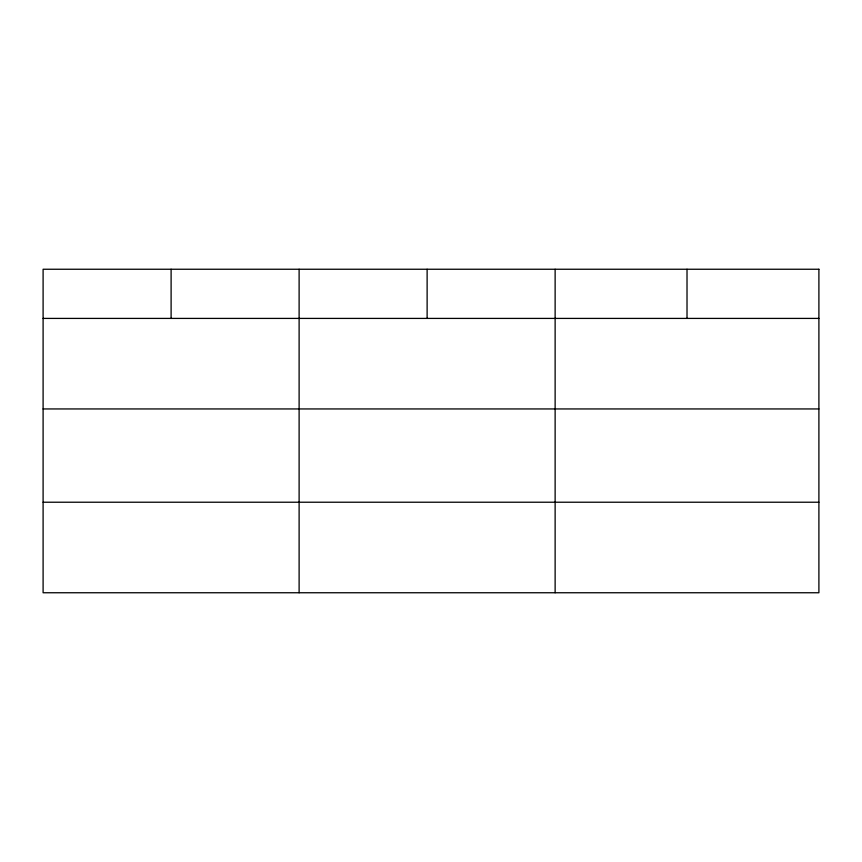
<?xml version="1.0" encoding="UTF-8"?>
<svg xmlns="http://www.w3.org/2000/svg" width="862" height="862" viewBox="0 0 862 862"><rect width="100%" height="100%" fill="white"/><g stroke="black" fill="none" stroke-linecap="round" stroke-linejoin="round"><path stroke-width="1.29" d="M43.1 318.412L818.9 318.412M43.1 408.944L818.9 408.944M43.1 502.223L818.9 502.223M687.014 269.246L687.014 318.412M555.128 269.246L555.128 592.754M427.121 269.246L427.121 318.412M299.114 269.246L299.114 592.754M171.107 269.246L171.107 318.412M818.9 269.246L43.1 269.246L43.1 592.754L818.9 592.754L818.9 269.246"/></g></svg>
